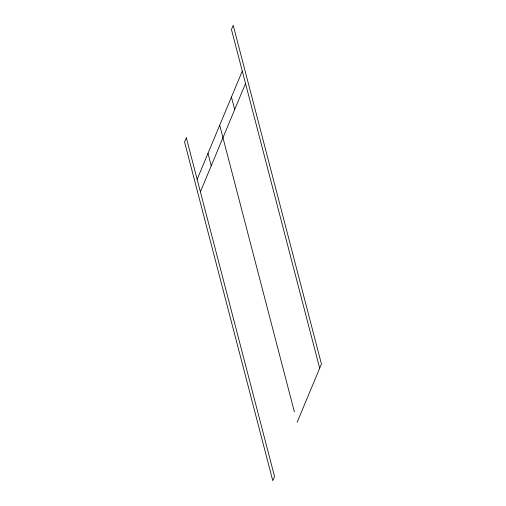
<?xml version="1.0" encoding="UTF-8"?>
<svg xmlns="http://www.w3.org/2000/svg" width="506" height="506" viewBox="0 0 506 506"><rect width="100%" height="100%" fill="white"/><g stroke="black" fill="none" stroke-linecap="round" stroke-linejoin="round"><path stroke-width="0.76" d="M197.144 179.345L242.279 71.074M200.395 191.812L245.53 83.541M297.111 422.346L321.436 363.997L233.215 25.3L231.457 29.519L319.678 368.216M231.438 97.089L234.683 109.555M219.712 125.21L294.403 411.96M207.991 153.331L211.236 165.797M186.322 137.784L184.564 142.003L272.785 480.7L274.543 476.481L186.322 137.784"/></g></svg>
